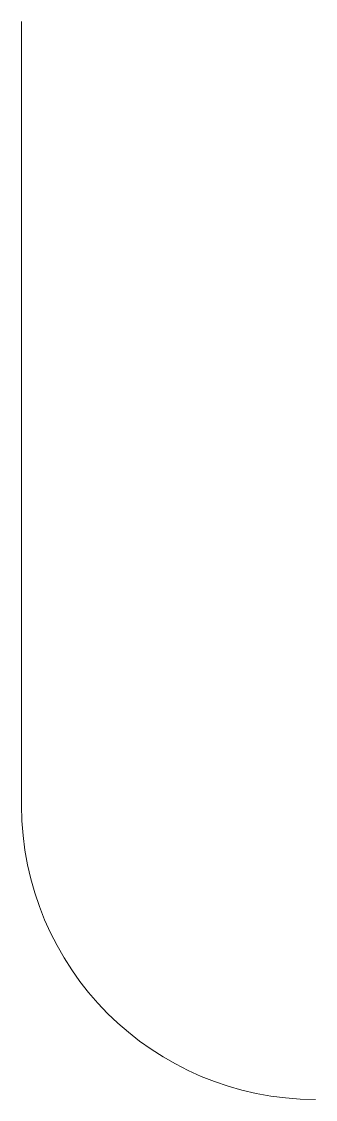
# Model space of a CAD drawing. Header units: millimetres. Extents: x 8 to 50, y 8 to 162.
import ezdxf

# ---------------------------------------------------------------- set-up
doc = ezdxf.new("R2010")
doc.units = ezdxf.units.MM
doc.layers.get('0').update_dxf_attribs({"linetype": 'CONTINUOUS', "lineweight": 0})

msp = doc.modelspace()

# ---------------------------------------------------------------- linework, layer by layer
msp.add_line((8.09, 161.8), (8.09, 50))
msp.add_arc((50, 50), 41.91, 180, 270)

doc.saveas('drawing.dxf')
